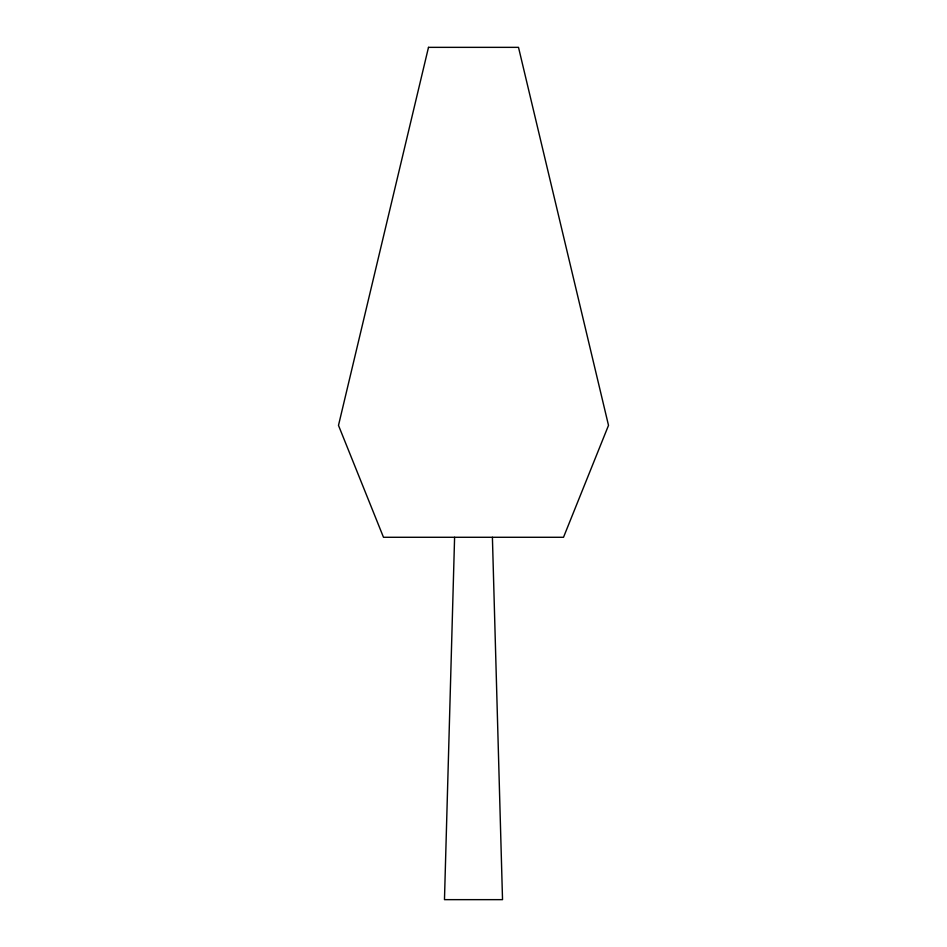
<?xml version="1.0" encoding="UTF-8"?>
<svg xmlns="http://www.w3.org/2000/svg" width="947" height="947" viewBox="0 0 947 947"><rect width="100%" height="100%" fill="white"/><g stroke="black" fill="none" stroke-linecap="round" stroke-linejoin="round"><path stroke-width="1.42" d="M454.596 537.28L444.474 899.65L502.526 899.65L492.404 537.28M428.494 47.35L338.493 425.381L383.488 537.28L563.512 537.28L608.507 425.381L518.506 47.35L428.494 47.35"/></g></svg>
